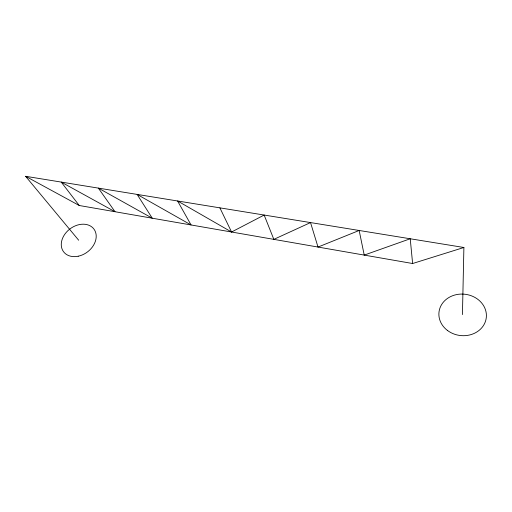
<?xml version="1.0" encoding="UTF-8"?>
<svg xmlns="http://www.w3.org/2000/svg" width="512" height="512" viewBox="0 0 512 512"><rect width="100%" height="100%" fill="white"/><g stroke="black" fill="none" stroke-linecap="round" stroke-linejoin="round"><path stroke-width="0.77" d="M462.438 314.586L463.898 247.488L25.6 176.294L78.675 240.224M412.621 263.52L79.258 205.504L61.222 182.08L115.021 211.725L98.362 188.109L152.262 218.208L137.114 194.406L191.078 224.966L177.581 200.979L231.565 232.013L264.154 215.046L273.837 239.366L310.528 222.579L318.016 247.059L359.162 230.477L364.23 255.098L410.227 238.771L412.621 263.52L463.898 247.488M25.6 176.294L79.258 205.504M219.885 207.853L231.565 232.013M78.234 256.211A18.957 14.464 -36.8 0 0 94.118 229.331A18.957 14.464 -36.8 0 0 63.859 235.693A18.957 14.464 -36.8 0 0 78.234 256.211M447.386 330.4A23.814 20.774 7.1 0 0 486.054 319.162A23.814 20.774 7.1 0 0 454.477 295.104A23.814 20.774 7.1 0 0 447.386 330.4"/></g></svg>
